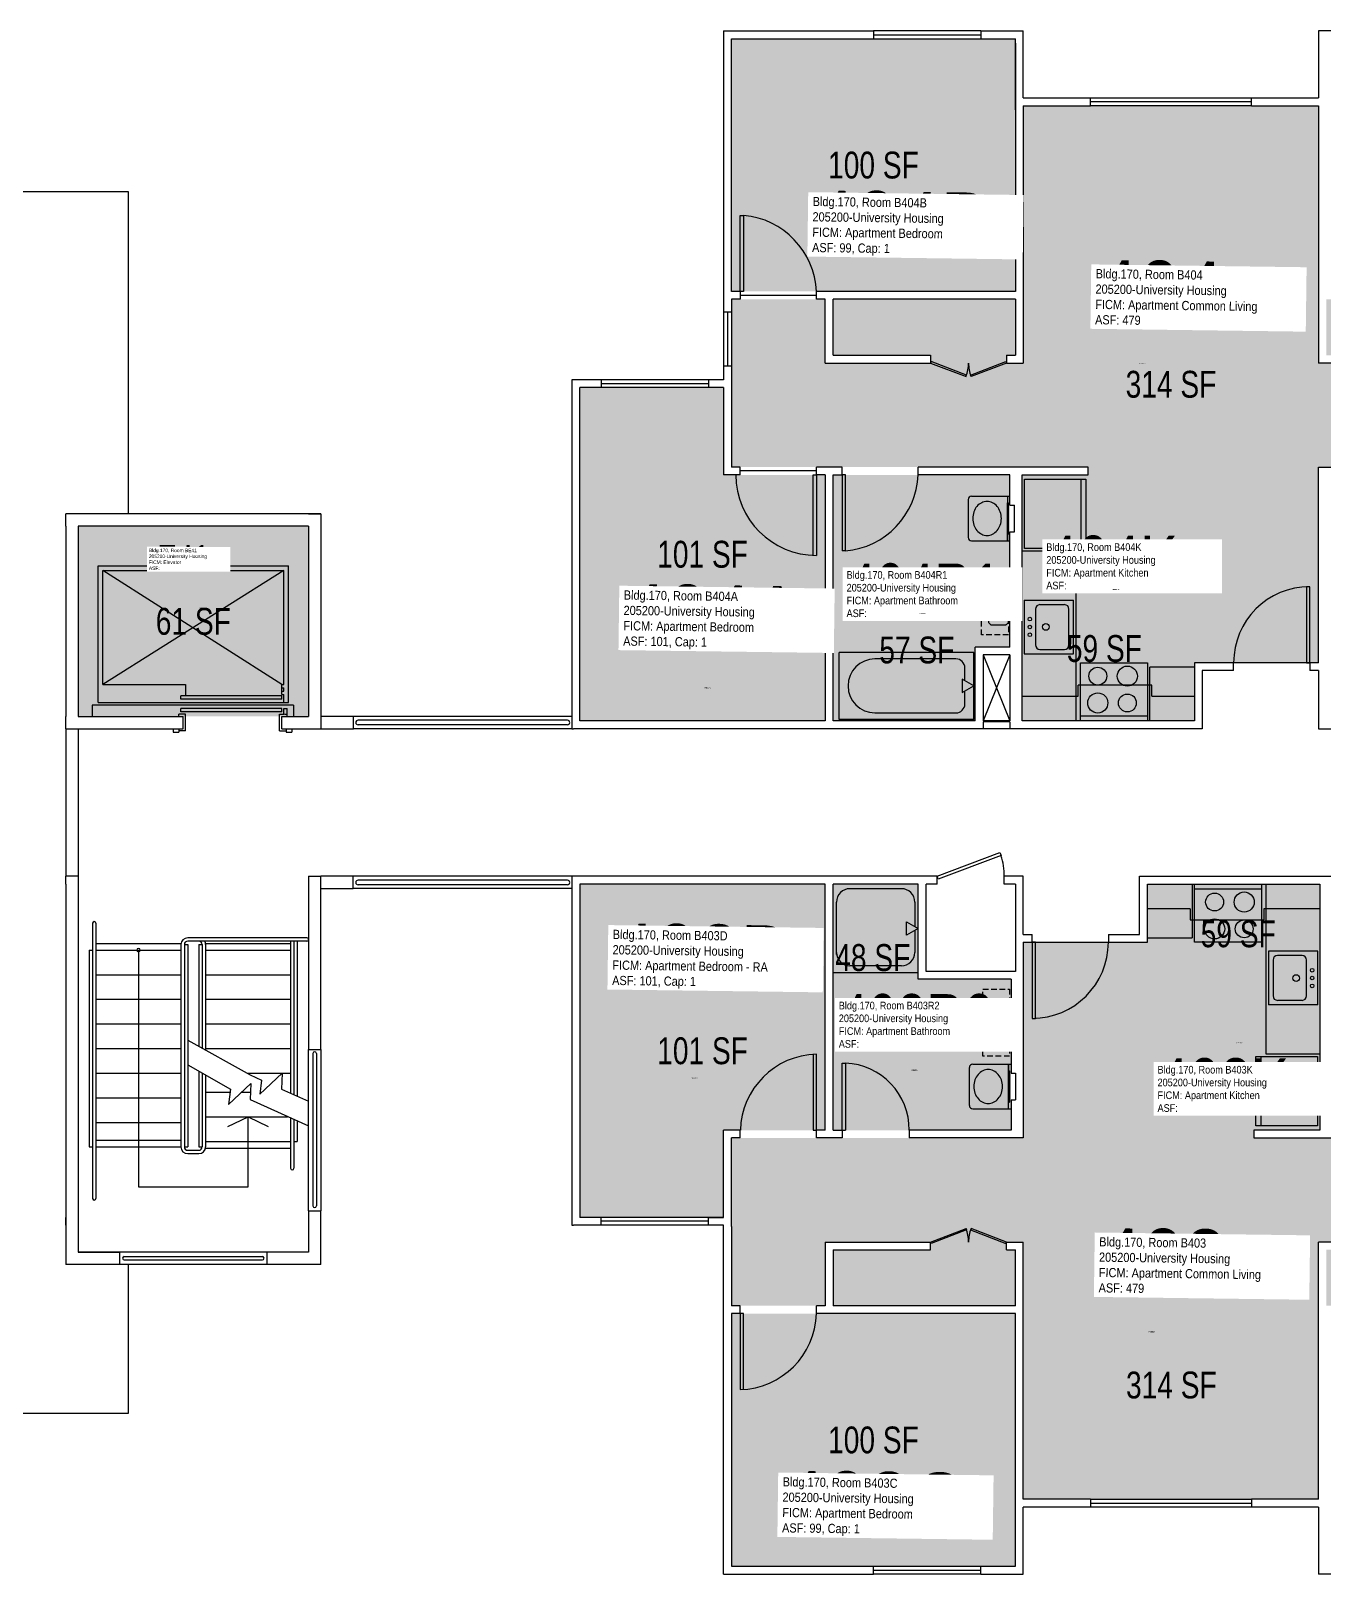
# Model space of a CAD drawing. Header units: inches. Extents: x -84 to 2978, y -50 to 1655.
# Drawn here: x 472 to 1050, y -50 to 640 of the extents above; entities that cross this region are included whole.
import ezdxf
from ezdxf.enums import TextEntityAlignment as Align

# ---------------------------------------------------------------- set-up
doc = ezdxf.new("R2010")
doc.units = ezdxf.units.IN
doc.header["$LTSCALE"] = 10
doc.header["$MEASUREMENT"] = 0
doc.linetypes.add('DASHED2', pattern=[0.375, 0.25, -0.125])
doc.layers.get('0').update_dxf_attribs({"linetype": 'CONTINUOUS'})
for name, color, linetype in [('A-DOOR', 2, 'CONTINUOUS'), ('A-FLOR', 3, 'CONTINUOUS'), ('A-GLAZ', 1, 'CONTINUOUS'), ('A-IDEN-RNUM', 7, 'CONTINUOUS'), ('A-IDEN-SNUM', 4, 'CONTINUOUS'), ('A-IDEN-VNUM', 4, 'CONTINUOUS'), ('A-ROOF', 2, 'CONTINUOUS'), ('A-WALL', 5, 'CONTINUOUS'), ('AREA-TEXT', 3, 'CONTINUOUS'), ('Rooms-Category-Color', 7, 'CONTINUOUS'), ('Rooms-College-Color', 7, 'CONTINUOUS'), ('Rooms-Department-Color', 7, 'CONTINUOUS'), ('Rooms-Division-Color', 7, 'CONTINUOUS'), ('Rooms-Information', 7, 'CONTINUOUS')]:
    doc.layers.add(name, color=color, linetype=linetype)
doc.styles.add('CP_AREA', font='arial.ttf', dxfattribs={"height": 15})
doc.styles.add('CP_ROOMSNUMBER', font='arial.ttf', dxfattribs={"height": 1})
doc.styles.add('CP_ROOMVNUMBER', font='arial.ttf', dxfattribs={"width": 0.85, "height": 0.075})

msp = doc.modelspace()

# ---------------------------------------------------------------- hatches: boundary and pattern name
at = {"layer": 'Rooms-Category-Color', "true_color": 0x728ef3}
for points in [[(785.17, 523.26), (912.17, 523.26), (912.17, 636.26), (785.17, 636.26)], [(1178.17, 519.76), (1178.17, 444.76), (1047.67, 444.76), (1047.67, 357.26), (992.17, 357.26), (992.17, 441.26), (944.66, 441.26), (944.66, 444.76), (785.17, 444.76), (785.17, 519.76), (827.17, 519.76), (827.17, 491.26), (874.17, 491.26), (874.17, 494.76), (830.67, 494.76), (830.67, 519.76), (912.17, 519.76), (912.17, 494.76), (908.17, 494.76), (908.17, 491.26), (915.67, 491.26), (915.67, 606.26), (1047.67, 606.26), (1047.67, 491.26), (1055.17, 491.26), (1055.17, 494.76), (1051.17, 494.76), (1051.17, 519.76), (1132.67, 519.76), (1132.67, 494.76), (1089.17, 494.76), (1089.17, 491.26), (1136.17, 491.26), (1136.17, 519.76)], [(781.67, 441.26), (827.17, 441.26), (827.17, 331.26), (717.42, 331.26), (717.42, 480.26), (781.67, 480.26)], [(830.67, 441.26), (909.67, 441.26), (909.67, 364.26), (894.17, 364.26), (894.17, 331.26), (830.67, 331.26), (830.67, 441.26)], [(915.17, 441.26), (992.17, 441.26), (992.17, 331.26), (915.17, 331.26)], [(781.67, 148.26), (827.17, 148.26), (827.17, 258.26), (717.42, 258.26), (717.42, 109.26), (781.67, 109.26)], [(868.67, 258.26), (868.67, 215.76), (910.17, 215.76), (910.17, 148.26), (830.67, 148.26), (830.67, 258.26)], [(971.17, 258.26), (1048.17, 258.26), (1048.17, 148.26), (971.17, 148.26)], [(785.17, 69.76), (785.17, 144.76), (915.67, 144.76), (915.67, 232.26), (971.17, 232.26), (971.17, 148.26), (1018.68, 148.26), (1018.68, 144.76), (1178.17, 144.76), (1178.17, 69.76), (1136.17, 69.76), (1136.17, 98.26), (1089.17, 98.26), (1089.17, 94.76), (1132.67, 94.76), (1132.67, 69.76), (1051.17, 69.76), (1051.17, 94.76), (1055.17, 94.76), (1055.17, 98.26), (1047.67, 98.26), (1047.67, -16.74), (915.67, -16.74), (915.67, 98.26), (908.17, 98.26), (908.17, 94.76), (912.17, 94.76), (912.17, 69.76), (830.67, 69.76), (830.67, 94.76), (874.17, 94.76), (874.17, 98.26), (827.17, 98.26), (827.17, 69.76)], [(785.17, 66.26), (912.17, 66.26), (912.17, -46.74), (785.17, -46.74)]]:
    msp.add_hatch(color=171, dxfattribs=at).paths.add_polyline_path(points)
at = {"layer": 'Rooms-Category-Color', "true_color": 0xadadad}
msp.add_hatch(color=253, dxfattribs=at).paths.add_polyline_path([(493.17, 333.26), (596.17, 333.26), (596.17, 418.26), (493.17, 418.26)])
at = {"layer": 'Rooms-College-Color', "true_color": 0xadadad}
for points in [[(785.17, 523.26), (912.17, 523.26), (912.17, 636.26), (785.17, 636.26)], [(1178.17, 519.76), (1178.17, 444.76), (1047.67, 444.76), (1047.67, 357.26), (992.17, 357.26), (992.17, 441.26), (944.66, 441.26), (944.66, 444.76), (785.17, 444.76), (785.17, 519.76), (827.17, 519.76), (827.17, 491.26), (874.17, 491.26), (874.17, 494.76), (830.67, 494.76), (830.67, 519.76), (912.17, 519.76), (912.17, 494.76), (908.17, 494.76), (908.17, 491.26), (915.67, 491.26), (915.67, 606.26), (1047.67, 606.26), (1047.67, 491.26), (1055.17, 491.26), (1055.17, 494.76), (1051.17, 494.76), (1051.17, 519.76), (1132.67, 519.76), (1132.67, 494.76), (1089.17, 494.76), (1089.17, 491.26), (1136.17, 491.26), (1136.17, 519.76)], [(781.67, 441.26), (827.17, 441.26), (827.17, 331.26), (717.42, 331.26), (717.42, 480.26), (781.67, 480.26)], [(830.67, 441.26), (909.67, 441.26), (909.67, 364.26), (894.17, 364.26), (894.17, 331.26), (830.67, 331.26), (830.67, 441.26)], [(915.17, 441.26), (992.17, 441.26), (992.17, 331.26), (915.17, 331.26)], [(493.17, 333.26), (596.17, 333.26), (596.17, 418.26), (493.17, 418.26)], [(781.67, 148.26), (827.17, 148.26), (827.17, 258.26), (717.42, 258.26), (717.42, 109.26), (781.67, 109.26)], [(868.67, 258.26), (868.67, 215.76), (910.17, 215.76), (910.17, 148.26), (830.67, 148.26), (830.67, 258.26)], [(971.17, 258.26), (1048.17, 258.26), (1048.17, 148.26), (971.17, 148.26)], [(785.17, 69.76), (785.17, 144.76), (915.67, 144.76), (915.67, 232.26), (971.17, 232.26), (971.17, 148.26), (1018.68, 148.26), (1018.68, 144.76), (1178.17, 144.76), (1178.17, 69.76), (1136.17, 69.76), (1136.17, 98.26), (1089.17, 98.26), (1089.17, 94.76), (1132.67, 94.76), (1132.67, 69.76), (1051.17, 69.76), (1051.17, 94.76), (1055.17, 94.76), (1055.17, 98.26), (1047.67, 98.26), (1047.67, -16.74), (915.67, -16.74), (915.67, 98.26), (908.17, 98.26), (908.17, 94.76), (912.17, 94.76), (912.17, 69.76), (830.67, 69.76), (830.67, 94.76), (874.17, 94.76), (874.17, 98.26), (827.17, 98.26), (827.17, 69.76)], [(785.17, 66.26), (912.17, 66.26), (912.17, -46.74), (785.17, -46.74)]]:
    msp.add_hatch(color=253, dxfattribs=at).paths.add_polyline_path(points)
at = {"layer": 'Rooms-Department-Color', "true_color": 0x604aed}
for points in [[(785.17, 523.26), (912.17, 523.26), (912.17, 636.26), (785.17, 636.26)], [(1178.17, 519.76), (1178.17, 444.76), (1047.67, 444.76), (1047.67, 357.26), (992.17, 357.26), (992.17, 441.26), (944.66, 441.26), (944.66, 444.76), (785.17, 444.76), (785.17, 519.76), (827.17, 519.76), (827.17, 491.26), (874.17, 491.26), (874.17, 494.76), (830.67, 494.76), (830.67, 519.76), (912.17, 519.76), (912.17, 494.76), (908.17, 494.76), (908.17, 491.26), (915.67, 491.26), (915.67, 606.26), (1047.67, 606.26), (1047.67, 491.26), (1055.17, 491.26), (1055.17, 494.76), (1051.17, 494.76), (1051.17, 519.76), (1132.67, 519.76), (1132.67, 494.76), (1089.17, 494.76), (1089.17, 491.26), (1136.17, 491.26), (1136.17, 519.76)], [(781.67, 441.26), (827.17, 441.26), (827.17, 331.26), (717.42, 331.26), (717.42, 480.26), (781.67, 480.26)], [(830.67, 441.26), (909.67, 441.26), (909.67, 364.26), (894.17, 364.26), (894.17, 331.26), (830.67, 331.26), (830.67, 441.26)], [(915.17, 441.26), (992.17, 441.26), (992.17, 331.26), (915.17, 331.26)], [(781.67, 148.26), (827.17, 148.26), (827.17, 258.26), (717.42, 258.26), (717.42, 109.26), (781.67, 109.26)], [(868.67, 258.26), (868.67, 215.76), (910.17, 215.76), (910.17, 148.26), (830.67, 148.26), (830.67, 258.26)], [(971.17, 258.26), (1048.17, 258.26), (1048.17, 148.26), (971.17, 148.26)], [(785.17, 69.76), (785.17, 144.76), (915.67, 144.76), (915.67, 232.26), (971.17, 232.26), (971.17, 148.26), (1018.68, 148.26), (1018.68, 144.76), (1178.17, 144.76), (1178.17, 69.76), (1136.17, 69.76), (1136.17, 98.26), (1089.17, 98.26), (1089.17, 94.76), (1132.67, 94.76), (1132.67, 69.76), (1051.17, 69.76), (1051.17, 94.76), (1055.17, 94.76), (1055.17, 98.26), (1047.67, 98.26), (1047.67, -16.74), (915.67, -16.74), (915.67, 98.26), (908.17, 98.26), (908.17, 94.76), (912.17, 94.76), (912.17, 69.76), (830.67, 69.76), (830.67, 94.76), (874.17, 94.76), (874.17, 98.26), (827.17, 98.26), (827.17, 69.76)], [(785.17, 66.26), (912.17, 66.26), (912.17, -46.74), (785.17, -46.74)]]:
    msp.add_hatch(color=173, dxfattribs=at).paths.add_polyline_path(points)
at = {"layer": 'Rooms-Department-Color', "true_color": 0xacacac}
msp.add_hatch(color=253, dxfattribs=at).paths.add_polyline_path([(493.17, 333.26), (596.17, 333.26), (596.17, 418.26), (493.17, 418.26)])
at = {"layer": 'Rooms-Division-Color', "true_color": 0x604aed}
for points in [[(785.17, 523.26), (912.17, 523.26), (912.17, 636.26), (785.17, 636.26)], [(1178.17, 519.76), (1178.17, 444.76), (1047.67, 444.76), (1047.67, 357.26), (992.17, 357.26), (992.17, 441.26), (944.66, 441.26), (944.66, 444.76), (785.17, 444.76), (785.17, 519.76), (827.17, 519.76), (827.17, 491.26), (874.17, 491.26), (874.17, 494.76), (830.67, 494.76), (830.67, 519.76), (912.17, 519.76), (912.17, 494.76), (908.17, 494.76), (908.17, 491.26), (915.67, 491.26), (915.67, 606.26), (1047.67, 606.26), (1047.67, 491.26), (1055.17, 491.26), (1055.17, 494.76), (1051.17, 494.76), (1051.17, 519.76), (1132.67, 519.76), (1132.67, 494.76), (1089.17, 494.76), (1089.17, 491.26), (1136.17, 491.26), (1136.17, 519.76)], [(781.67, 441.26), (827.17, 441.26), (827.17, 331.26), (717.42, 331.26), (717.42, 480.26), (781.67, 480.26)], [(830.67, 441.26), (909.67, 441.26), (909.67, 364.26), (894.17, 364.26), (894.17, 331.26), (830.67, 331.26), (830.67, 441.26)], [(915.17, 441.26), (992.17, 441.26), (992.17, 331.26), (915.17, 331.26)], [(781.67, 148.26), (827.17, 148.26), (827.17, 258.26), (717.42, 258.26), (717.42, 109.26), (781.67, 109.26)], [(868.67, 258.26), (868.67, 215.76), (910.17, 215.76), (910.17, 148.26), (830.67, 148.26), (830.67, 258.26)], [(971.17, 258.26), (1048.17, 258.26), (1048.17, 148.26), (971.17, 148.26)], [(785.17, 69.76), (785.17, 144.76), (915.67, 144.76), (915.67, 232.26), (971.17, 232.26), (971.17, 148.26), (1018.68, 148.26), (1018.68, 144.76), (1178.17, 144.76), (1178.17, 69.76), (1136.17, 69.76), (1136.17, 98.26), (1089.17, 98.26), (1089.17, 94.76), (1132.67, 94.76), (1132.67, 69.76), (1051.17, 69.76), (1051.17, 94.76), (1055.17, 94.76), (1055.17, 98.26), (1047.67, 98.26), (1047.67, -16.74), (915.67, -16.74), (915.67, 98.26), (908.17, 98.26), (908.17, 94.76), (912.17, 94.76), (912.17, 69.76), (830.67, 69.76), (830.67, 94.76), (874.17, 94.76), (874.17, 98.26), (827.17, 98.26), (827.17, 69.76)], [(785.17, 66.26), (912.17, 66.26), (912.17, -46.74), (785.17, -46.74)]]:
    msp.add_hatch(color=173, dxfattribs=at).paths.add_polyline_path(points)
at = {"layer": 'Rooms-Division-Color', "true_color": 0xadadad}
msp.add_hatch(color=253, dxfattribs=at).paths.add_polyline_path([(493.17, 333.26), (596.17, 333.26), (596.17, 418.26), (493.17, 418.26)])

# ---------------------------------------------------------------- linework, layer by layer
for p, q in [((916.17, 408.26), (916.17, 439.26)), ((916.17, 439.26), (943.67, 439.26)), ((941.42, 439.26), (941.42, 408.26)), ((943.67, 439.26), (943.67, 408.26)), ((891.06, 430.26), (891.06, 413.26)), ((892.56, 431.76), (909.69, 431.76)), ((908.56, 431.76), (908.56, 411.76)), ((908.56, 411.76), (908.56, 428.76)), ((908.56, 428.76), (909.06, 428.76)), ((909.06, 414.76), (909.06, 428.76)), ((908.56, 414.76), (909.06, 414.76)), ((892.56, 411.76), (909.69, 411.76)), ((915.17, 407.26), (939.17, 407.26)), ((943.67, 408.26), (916.17, 408.26)), ((939.17, 407.26), (939.17, 331.26)), ((900.05, 394.09), (900.05, 390.76)), ((901.05, 395.26), (900.17, 394.38)), ((908.05, 395.26), (901.05, 395.26)), ((908.93, 394.38), (908.05, 395.26)), ((909.05, 375.26), (909.05, 394.09)), ((900.05, 390.76), (901.03, 387.32)), ((901.05, 387.2), (901.05, 382.32)), ((901.03, 382.21), (900.05, 378.76)), ((916.08, 385.22), (938.08, 385.22)), ((916.08, 385.22), (916.08, 361.22)), ((921.08, 381.22), (921.08, 365.22)), ((923.08, 383.22), (934.08, 383.22)), ((936.08, 365.22), (936.08, 381.22)), ((938.08, 361.22), (938.08, 385.22)), ((900.05, 378.76), (900.05, 375.26)), ((900.05, 375.26), (900.93, 374.38)), ((901.22, 374.26), (907.88, 374.26)), ((908.17, 374.38), (909.05, 375.26)), ((833.3, 331.89), (833.3, 361.89)), ((893.55, 361.89), (833.3, 361.89)), ((885.52, 358.94), (849.37, 358.94)), ((893.55, 331.89), (893.55, 361.89)), ((916.08, 361.22), (938.08, 361.22)), ((923.08, 363.22), (934.08, 363.22)), ((889.53, 349.21), (889.53, 354.92)), ((941.17, 331.26), (941.17, 357.26)), ((941.17, 357.26), (971.17, 357.26)), ((971.17, 357.26), (971.17, 331.26)), ((992.17, 355.26), (972.17, 355.26)), ((888.35, 349.89), (888.35, 343.89)), ((893.55, 346.89), (888.35, 349.89)), ((888.35, 343.89), (893.55, 346.89)), ((973.17, 347.26), (940.24, 347.26)), ((940.24, 342.33), (940.24, 347.26)), ((973.17, 342.33), (973.17, 347.26)), ((889.53, 338.85), (889.53, 344.57)), ((915.17, 342.33), (940.24, 342.33)), ((973.17, 342.33), (992.17, 342.33)), ((893.55, 331.89), (833.3, 331.89)), ((849.37, 334.84), (885.52, 334.84)), ((971.17, 333.34), (941.17, 333.34)), ((861.17, 256.23), (838.17, 256.23)), ((992.17, 232.26), (992.17, 258.26)), ((992.17, 256.18), (1022.17, 256.18)), ((1022.17, 258.26), (1022.17, 232.26)), ((1024.17, 182.26), (1024.17, 258.26)), ((832.17, 226.73), (832.17, 250.23)), ((867.17, 250.23), (867.17, 239.35)), ((990.17, 247.19), (971.17, 247.19)), ((990.17, 247.19), (990.17, 242.26)), ((990.17, 242.26), (1023.11, 242.26)), ((1048.17, 247.19), (1023.11, 247.19)), ((1023.11, 247.19), (1023.11, 242.26)), ((863.48, 235.48), (863.48, 241.48)), ((863.48, 241.48), (868.67, 238.48)), ((868.67, 238.48), (863.48, 235.48)), ((867.17, 237.61), (867.17, 227.73)), ((971.17, 234.26), (991.17, 234.26)), ((1022.17, 232.26), (992.17, 232.26)), ((1025.27, 228.31), (1025.27, 204.31)), ((1047.27, 228.31), (1025.27, 228.31)), ((1047.27, 204.31), (1047.27, 228.31)), ((861.17, 221.73), (838.17, 221.73)), ((1027.27, 224.31), (1027.27, 208.31)), ((1040.27, 226.31), (1029.27, 226.31)), ((1042.27, 208.31), (1042.27, 224.31)), ((830.67, 218.76), (868.67, 218.76)), ((900.55, 205.76), (901.43, 206.64)), ((900.55, 202.32), (900.55, 205.76)), ((901.53, 198.82), (900.56, 202.21)), ((901.72, 206.76), (908.38, 206.76)), ((908.67, 206.64), (909.55, 205.76)), ((909.55, 205.76), (909.55, 186.94)), ((1047.27, 204.31), (1025.27, 204.31)), ((1040.27, 206.31), (1029.27, 206.31)), ((900.56, 190.32), (901.53, 193.71)), ((901.55, 193.82), (901.55, 198.7)), ((900.55, 186.94), (900.55, 190.2)), ((901.55, 185.76), (900.67, 186.64)), ((909.43, 186.64), (908.67, 185.88)), ((908.38, 185.76), (901.55, 185.76)), ((1019.67, 150.26), (1019.67, 181.26)), ((1019.67, 181.26), (1047.17, 181.26)), ((1021.92, 150.26), (1021.92, 181.26)), ((1048.17, 182.26), (1024.17, 182.26)), ((1047.17, 181.26), (1047.17, 150.26)), ((891.55, 159.26), (891.55, 176.26)), ((893.05, 177.76), (910.17, 177.76)), ((909.05, 177.76), (909.05, 160.76)), ((909.05, 157.76), (909.05, 177.76)), ((909.05, 174.76), (909.55, 174.76)), ((909.55, 174.76), (909.55, 160.76)), ((909.05, 160.76), (909.55, 160.76)), ((893.05, 157.76), (910.17, 157.76)), ((1047.17, 150.26), (1019.67, 150.26))]:
    msp.add_line(p, q)
at = {"linetype": 'DASHED2'}
for p, q in [((897.05, 369.68), (897.05, 399.68)), ((897.05, 399.68), (909.05, 399.68)), ((909.05, 399.68), (909.05, 369.68)), ((909.05, 369.68), (897.05, 369.68)), ((897.55, 211.35), (909.55, 211.35)), ((897.55, 181.35), (897.55, 211.35)), ((909.55, 211.35), (909.55, 181.35)), ((909.55, 181.35), (897.55, 181.35))]:
    msp.add_line(p, q, dxfattribs=at)
at = {"linetype": 'Continuous'}
for p, q in [((972.17, 331.26), (972.17, 355.26)), ((991.17, 258.26), (991.17, 234.26))]:
    msp.add_line(p, q, dxfattribs=at)
for centre, radius in [((918.58, 376.76), 0.791), ((918.58, 373.26), 0.791), ((925.7, 373.26), 1.5), ((918.58, 369.76), 0.791), ((948.95, 351.26), 4), ((962.17, 351.26), 4.5), ((948.95, 339.27), 4.5), ((962.17, 339.27), 4), ((1001.17, 250.26), 4), ((1014.4, 250.26), 4.5), ((1001.17, 238.26), 4.5), ((1014.4, 238.26), 4), ((1037.65, 216.26), 1.5), ((1044.77, 219.76), 0.791), ((1044.77, 216.26), 0.791), ((1044.77, 212.76), 0.791)]:
    msp.add_circle(centre, radius)
for centre, radius, start, end in [((892.56, 430.26), 1.5, 90, 180), ((899.98, 422.89), 6.59, 116.19159, 139.89909), ((899.46, 423.94), 5.42, 90, 116.19159), ((899.46, 423.94), 5.42, 63.80841, 90), ((898.94, 422.89), 6.59, 40.10091, 63.80841), ((902.06, 421.76), 9, 160.77064, 180), ((902.06, 421.76), 9, 180, 199.22936), ((900.79, 422.21), 7.65, 139.89909, 160.77064), ((898.13, 422.21), 7.65, 19.22936, 40.10091), ((896.86, 421.76), 9, 0, 19.22936), ((896.86, 421.76), 9, 340.77064, 0), ((900.79, 421.32), 7.65, 199.22936, 220.10091), ((899.98, 420.64), 6.59, 220.10091, 243.80841), ((899.46, 419.58), 5.42, 243.80841, 270), ((899.46, 419.58), 5.42, 270, 296.19159), ((898.94, 420.64), 6.59, 296.19159, 319.89909), ((898.13, 421.32), 7.65, 319.89909, 340.77064), ((892.56, 413.26), 1.5, 180, 270), ((900.47, 394.09), 0.418, 135, 180), ((908.63, 394.09), 0.418, 0, 45), ((887.85, 384.76), 5.8, 153.29881, 180), ((889.15, 384.11), 7.26, 129.47246, 153.29881), ((890, 383.08), 8.59, 108.83538, 129.47246), ((890.55, 381.47), 10.29, 90, 108.83538), ((890.55, 381.47), 10.29, 71.16462, 90), ((891.1, 383.08), 8.59, 50.52754, 71.16462), ((891.94, 384.11), 7.26, 26.70119, 50.52754), ((893.25, 384.76), 5.8, 0, 26.70119), ((900.63, 387.2), 0.418, 0, 15.9454), ((887.85, 384.76), 5.8, 180, 206.70119), ((889.15, 385.42), 7.26, 206.70119, 230.52754), ((890.53, 387.09), 9.43, 230.52754, 251.16462), ((891.1, 386.44), 8.59, 288.83538, 309.47246), ((891.94, 385.42), 7.26, 309.47246, 333.29881), ((893.25, 384.76), 5.8, 333.29881, 0), ((900.63, 382.32), 0.418, 344.0546, 0), ((923.08, 381.22), 2, 90, 180), ((934.08, 381.22), 2, 0, 90), ((890.03, 385.62), 7.87, 251.16462, 273.77544), ((890.55, 388.05), 10.29, 270, 288.83538), ((901.22, 374.68), 0.418, 225, 270), ((907.88, 374.68), 0.418, 270, 315), ((849.37, 346.89), 12.05, 90, 270), ((885.52, 354.92), 4.02, 0, 90), ((923.08, 365.22), 2, 180, 270), ((934.08, 365.22), 2, 270, 0), ((885.52, 338.85), 4.02, 270, 0), ((838.17, 250.23), 6, 90, 180), ((861.17, 250.23), 6, 0, 90), ((838.17, 227.73), 6, 180, 270), ((861.17, 227.73), 6, 270, 0), ((1029.27, 224.31), 2, 90, 180), ((1040.27, 224.31), 2, 0, 90), ((1029.27, 208.31), 2, 180, 270), ((1040.27, 208.31), 2, 270, 0), ((889.65, 195.61), 7.26, 129.47246, 153.29881), ((891.03, 193.93), 9.43, 108.83538, 129.47246), ((890.53, 195.41), 7.87, 86.22456, 108.83538), ((891.05, 192.97), 10.29, 71.16462, 90), ((891.6, 194.58), 8.59, 50.52754, 71.16462), ((892.44, 195.61), 7.26, 26.70119, 50.52754), ((900.97, 202.32), 0.418, 180, 195.9454), ((901.72, 206.34), 0.418, 90, 135), ((908.38, 206.34), 0.418, 45, 90), ((888.35, 196.26), 5.8, 153.29881, 180), ((888.35, 196.26), 5.8, 180, 206.70119), ((889.65, 196.92), 7.26, 206.70119, 230.52754), ((892.44, 196.92), 7.26, 309.47246, 333.29881), ((893.75, 196.26), 5.8, 0, 26.70119), ((893.75, 196.26), 5.8, 333.29881, 0), ((901.13, 198.7), 0.418, 0, 15.9454), ((901.13, 193.82), 0.418, 344.0546, 0), ((890.5, 197.94), 8.59, 230.52754, 251.16462), ((891.05, 199.55), 10.29, 251.16462, 270), ((891.05, 199.55), 10.29, 270, 288.83538), ((891.6, 197.94), 8.59, 288.83538, 309.47246), ((900.97, 186.94), 0.418, 180, 225), ((909.13, 186.94), 0.418, 315, 0), ((908.38, 186.18), 0.418, 270, 315), ((893.05, 176.26), 1.5, 90, 180), ((901.28, 168.21), 7.65, 139.89909, 160.77064), ((900.47, 168.89), 6.59, 116.19159, 139.89909), ((899.95, 169.94), 5.42, 90, 116.19159), ((899.95, 169.94), 5.42, 63.80841, 90), ((899.43, 168.89), 6.59, 40.10091, 63.80841), ((898.62, 168.21), 7.65, 19.22936, 40.10091), ((902.55, 167.76), 9, 160.77064, 180), ((902.55, 167.76), 9, 180, 199.22936), ((897.35, 167.76), 9, 0, 19.22936), ((897.35, 167.76), 9, 340.77064, 0), ((893.05, 159.26), 1.5, 180, 270), ((901.28, 167.32), 7.65, 199.22936, 220.10091), ((900.47, 166.64), 6.59, 220.10091, 243.80841), ((899.95, 165.58), 5.42, 243.80841, 270), ((899.95, 165.58), 5.42, 270, 296.19159), ((899.43, 166.64), 6.59, 296.19159, 319.89909), ((898.62, 167.32), 7.65, 319.89909, 340.77064)]:
    msp.add_arc(centre, radius, start, end)
at = {"layer": 'A-DOOR'}
for p, q in [((789.17, 523.26), (789.17, 557.26)), ((789.17, 557.26), (790.67, 557.26)), ((790.67, 557.26), (790.67, 523.26)), ((790.67, 523.26), (789.17, 523.26)), ((823.17, 521.51), (789.17, 521.51)), ((874.43, 491.92), (874.17, 491.26)), ((874.17, 491.26), (890.05, 485.18)), ((890.3, 485.84), (874.43, 491.92)), ((892.05, 485.84), (907.92, 491.92)), ((908.17, 491.26), (892.3, 485.18)), ((907.92, 491.92), (908.17, 491.26)), ((890.05, 485.18), (890.3, 485.84)), ((892.3, 485.18), (892.05, 485.84)), ((823.17, 443.01), (789.17, 443.01)), ((821.67, 441.26), (823.17, 441.26)), ((821.67, 405.26), (821.67, 441.26)), ((823.17, 441.26), (823.17, 405.26)), ((834.67, 441.26), (834.67, 407.26)), ((836.17, 441.26), (834.67, 441.26)), ((836.17, 407.26), (836.17, 441.26)), ((836.17, 407.26), (834.67, 407.26)), ((1043.67, 391.26), (1042.17, 391.26)), ((1042.17, 391.26), (1042.17, 357.26)), ((1043.67, 357.26), (1043.67, 391.26)), ((1043.67, 357.26), (1009.67, 357.26)), ((1042.17, 357.26), (1043.67, 357.26)), ((877.17, 261.76), (905.24, 272.35)), ((905.74, 271.03), (877.67, 260.44)), ((905.24, 272.35), (905.74, 271.03)), ((877.67, 260.44), (877.17, 261.76)), ((919.67, 232.26), (953.67, 232.26)), ((921.17, 232.26), (919.67, 232.26)), ((919.67, 232.26), (919.67, 198.26)), ((921.17, 198.26), (921.17, 232.26)), ((919.67, 198.26), (921.17, 198.26)), ((821.67, 182.26), (821.67, 148.26)), ((823.17, 148.26), (823.17, 182.26)), ((834.67, 148.26), (834.67, 178.26)), ((834.67, 178.26), (836.17, 178.26)), ((836.17, 178.26), (836.17, 148.26)), ((821.67, 148.26), (823.17, 148.26)), ((834.67, 148.26), (836.17, 148.26)), ((874.17, 98.26), (890.05, 104.35)), ((890.3, 103.69), (874.43, 97.6)), ((890.05, 104.35), (890.3, 103.69)), ((892.3, 104.35), (892.05, 103.69)), ((892.05, 103.69), (907.92, 97.6)), ((908.17, 98.26), (892.3, 104.35)), ((874.43, 97.6), (874.17, 98.26)), ((907.92, 97.6), (908.17, 98.26)), ((789.17, 66.26), (789.17, 32.26)), ((790.67, 66.26), (789.17, 66.26)), ((790.67, 32.26), (790.67, 66.26))]:
    msp.add_line(p, q, dxfattribs=at)
for centre, radius, start, end in [((787.53, 521.73), 35.67, 2.4645, 84.95117), ((874.17, 491.26), 17, 339.02254, 0), ((908.17, 491.26), 17, 180, 200.97746), ((823.17, 441.26), 36, 180, 270), ((833.07, 442.76), 35.64, 274.99827, 357.58607), ((1043.67, 357.26), 34, 90, 180), ((879.98, 262.13), 27.2, 359.22408, 19.05218), ((919.67, 232.26), 34, 270, 0), ((824.14, 147.3), 34.97, 91.57576, 178.42424), ((834.9, 148.52), 29.77, 359.51034, 87.55206), ((874.17, 98.26), 17, 0, 20.97746), ((908.17, 98.26), 17, 159.02254, 180), ((788.21, 67.22), 34.97, 271.57576, 358.42424)]:
    msp.add_arc(centre, radius, start, end, dxfattribs=at)
at = {"layer": 'A-FLOR'}
for p, q in [((502.17, 339.51), (502.17, 400.51)), ((502.17, 400.51), (587.17, 400.51)), ((587.17, 339.51), (587.17, 400.51)), ((504.17, 347.51), (504.17, 398.51)), ((585.17, 398.51), (504.17, 347.51)), ((584.17, 347.51), (504.17, 398.51)), ((504.17, 398.51), (585.17, 398.51)), ((585.17, 347.51), (585.17, 398.51)), ((897.67, 360.76), (909.67, 331.26)), ((909.67, 360.76), (897.67, 331.26)), ((504.17, 347.51), (541.17, 347.51)), ((541.17, 347.51), (541.17, 342.51)), ((584.17, 343.01), (584.17, 347.51)), ((584.17, 347.51), (585.17, 347.51)), ((584.17, 346.01), (585.17, 346.01)), ((585.17, 344.51), (585.17, 346.01)), ((589.42, 338.26), (499.42, 338.26)), ((499.42, 338.26), (499.42, 333.26)), ((502.17, 339.51), (587.17, 339.51)), ((539.17, 341.01), (539.17, 342.51)), ((584.17, 342.51), (539.17, 342.51)), ((584.17, 341.01), (539.17, 341.01)), ((584.17, 344.51), (585.17, 344.51)), ((584.17, 343.01), (585.17, 343.01)), ((584.17, 341.01), (584.17, 342.51)), ((585.17, 339.51), (585.17, 343.01)), ((589.42, 338.26), (589.42, 333.26)), ((538.17, 333.26), (538.17, 334.26)), ((541.17, 334.26), (538.17, 334.26)), ((584.17, 336.76), (539.17, 336.76)), ((539.17, 335.26), (539.17, 336.76)), ((584.17, 335.26), (539.17, 335.26)), ((541.17, 326.76), (541.17, 334.26)), ((583.17, 334.26), (585.17, 334.26)), ((583.17, 326.76), (583.17, 334.26)), ((584.17, 335.26), (584.17, 336.76)), ((585.17, 336.76), (586.67, 336.76)), ((585.17, 334.26), (585.17, 336.76)), ((585.42, 334.26), (586.42, 334.26)), ((586.67, 333.26), (586.67, 336.76)), ((711.92, 331.51), (618.29, 331.51)), ((535.68, 327.76), (535.68, 326.26)), ((535.68, 326.26), (538.18, 326.26)), ((538.18, 327.76), (538.18, 326.76)), ((538.18, 327.76), (538.18, 326.26)), ((541.17, 326.76), (538.18, 326.76)), ((583.17, 326.76), (586.16, 326.76)), ((586.16, 327.76), (586.16, 326.26)), ((586.16, 326.26), (588.66, 326.26)), ((588.66, 327.76), (588.66, 326.26)), ((711.92, 329.51), (618.29, 329.51)), ((711.92, 260.01), (618.29, 260.01)), ((711.92, 258.01), (618.29, 258.01)), ((499.67, 240.76), (499.67, 117.76)), ((501.17, 240.76), (501.17, 117.76)), ((498.17, 228.76), (499.67, 228.76)), ((498.17, 228.76), (498.17, 140.76)), ((501.17, 231.76), (539.22, 231.76)), ((501.17, 228.76), (539.17, 228.76)), ((520.17, 228.76), (520.17, 122.97)), ((539.17, 231.26), (539.17, 140.76)), ((540.67, 231.26), (540.67, 140.76)), ((540.67, 231.26), (542.17, 231.26)), ((595.42, 234.26), (542.17, 234.26)), ((595.42, 232.76), (542.17, 232.76)), ((542.17, 231.26), (542.17, 140.76)), ((547.17, 231.26), (547.17, 185.76)), ((547.17, 231.26), (548.67, 231.26)), ((548.67, 231.26), (548.67, 184.92)), ((550.17, 231.76), (550.17, 184.09)), ((550.17, 231.76), (588.22, 231.76)), ((550.17, 228.76), (588.17, 228.76)), ((588.17, 232.76), (588.17, 164.81)), ((589.67, 232.76), (589.67, 164.13)), ((591.17, 232.76), (591.17, 163.45)), ((501.17, 217.76), (539.17, 217.76)), ((550.17, 217.76), (588.17, 217.76)), ((501.17, 206.76), (539.17, 206.76)), ((550.17, 206.76), (588.17, 206.76)), ((501.17, 195.76), (539.17, 195.76)), ((550.17, 195.76), (588.17, 195.76)), ((542.17, 188.54), (570.1, 173)), ((501.17, 184.76), (539.17, 184.76)), ((550.17, 184.76), (588.17, 184.76)), ((598.17, 182.57), (598.17, 114.37)), ((599.67, 182.57), (599.67, 114.37)), ((501.17, 173.76), (539.17, 173.76)), ((542.17, 177.47), (561.27, 166.65)), ((547.17, 174.64), (547.17, 140.76)), ((548.67, 173.79), (548.67, 140.76)), ((550.17, 172.94), (550.17, 140.76)), ((568.72, 173.76), (588.17, 173.76)), ((570.1, 173), (575.2, 170.69)), ((574.43, 164.36), (584.39, 173.74)), ((584.39, 173.74), (584.09, 166.52)), ((560.44, 159.8), (570.39, 169.18)), ((561.27, 166.65), (560.44, 159.8)), ((570.39, 169.18), (570.1, 161.95)), ((575.2, 170.69), (574.43, 164.36)), ((584.1, 166.66), (596.17, 161.19)), ((501.17, 162.76), (539.17, 162.76)), ((550.17, 165.26), (560.85, 165.26)), ((566.24, 165.26), (569.98, 165.26)), ((570.1, 161.95), (596.17, 150.14)), ((550.17, 154.26), (586.83, 154.26)), ((560.17, 149.87), (569.17, 154.26)), ((569.17, 122.97), (569.17, 154.26)), ((569.17, 154.26), (578.17, 149.87)), ((588.17, 153.76), (588.17, 131.26)), ((589.67, 153.09), (589.67, 131.26)), ((591.17, 152.41), (591.17, 143.26)), ((501.17, 151.76), (539.17, 151.76)), ((498.17, 140.76), (499.67, 140.76)), ((501.17, 143.76), (539.17, 143.76)), ((501.17, 140.76), (539.17, 140.76)), ((540.67, 140.76), (542.17, 140.76)), ((542.17, 139.26), (547.17, 139.26)), ((547.17, 140.76), (548.67, 140.76)), ((550.17, 143.26), (588.17, 143.26)), ((550.17, 140.26), (588.17, 140.26)), ((589.67, 143.26), (591.17, 143.26)), ((542.17, 137.76), (547.17, 137.76)), ((520.17, 122.97), (569.17, 122.97)), ((513.79, 91.76), (575.56, 91.76)), ((513.79, 90.26), (575.56, 90.26))]:
    msp.add_line(p, q, dxfattribs=at)
at = {"layer": 'A-FLOR', "extrusion": (0.000186924, 1.59272e-14, 1)}
msp.add_arc((618.29, 330.51, 0.12), 1, 90, 270, dxfattribs=at)
at = {"layer": 'A-FLOR', "extrusion": (0.000186924, 1.58438e-14, 1)}
msp.add_arc((711.92, 330.51, 0.13), 1, 270, 90, dxfattribs=at)
at = {"layer": 'A-FLOR', "extrusion": (0.000186924, 2.00272e-14, 1)}
msp.add_arc((618.29, 259.01, 0.12), 1, 90, 270, dxfattribs=at)
at = {"layer": 'A-FLOR', "extrusion": (0.000186924, 2.01106e-14, 1)}
msp.add_arc((711.92, 259.01, 0.13), 1, 270, 90, dxfattribs=at)
at = {"layer": 'A-FLOR'}
for centre, radius, start, end in [((500.42, 240.76), 0.75, 0, 180), ((520.17, 228.76), 0.75, 90, 270), ((520.17, 228.76), 0.75, 270, 90), ((542.17, 231.26), 3, 90, 180), ((542.17, 231.26), 1.5, 90, 180), ((547.17, 231.26), 3, 89.9992, 90), ((547.17, 231.26), 1.5, 0, 90), ((547.17, 231.26), 3, 0, 30), ((595.42, 233.51), 0.75, 270, 90), ((598.92, 182.57), 0.75, 0, 180), ((542.17, 140.76), 3, 180, 270), ((542.17, 140.76), 1.5, 180, 270), ((547.17, 140.76), 3, 270, 0), ((547.17, 140.76), 1.5, 270, 0), ((588.92, 131.26), 0.75, 180, 0), ((500.42, 117.76), 0.75, 180, 0), ((598.92, 114.37), 0.75, 180, 0), ((513.79, 91.01), 0.75, 90, 270), ((575.56, 91.01), 0.75, 270, 90)]:
    msp.add_arc(centre, radius, start, end, dxfattribs=at)
at = {"layer": 'A-GLAZ'}
for p, q in [((896.67, 639.76), (848.67, 639.76)), ((848.67, 638.01), (896.67, 638.01)), ((848.67, 636.26), (896.67, 636.26)), ((945.67, 609.76), (1017.67, 609.76)), ((1017.67, 608.01), (945.67, 608.01)), ((1017.67, 606.26), (945.67, 606.26)), ((781.67, 514.01), (781.67, 490.01)), ((783.42, 514.01), (783.42, 490.01)), ((785.17, 514.01), (785.17, 490.01)), ((774.92, 483.76), (726.92, 483.76)), ((774.92, 482.01), (726.92, 482.01)), ((774.92, 480.26), (726.92, 480.26)), ((774.92, 109.26), (726.92, 109.26)), ((774.92, 107.51), (726.92, 107.51)), ((774.92, 105.76), (726.92, 105.76)), ((945.67, -16.74), (1017.67, -16.74)), ((945.67, -18.49), (1017.67, -18.49)), ((1017.67, -20.24), (945.67, -20.24)), ((848.67, -46.74), (896.67, -46.74)), ((848.67, -48.49), (896.67, -48.49)), ((896.67, -50.24), (848.67, -50.24))]:
    msp.add_line(p, q, dxfattribs=at)
at = {"layer": 'A-ROOF'}
for p, q in [((515.67, 567.76), (397.67, 567.76)), ((515.67, 423.76), (515.67, 567.76)), ((515.67, 21.76), (515.67, 88.26)), ((397.67, 21.76), (515.67, 21.76))]:
    msp.add_line(p, q, dxfattribs=at)
at = {"layer": 'A-WALL'}
for p, q in [((781.67, 639.76), (848.67, 639.76)), ((781.67, 639.76), (781.67, 514.01)), ((785.17, 523.26), (785.17, 636.26)), ((785.17, 636.26), (848.67, 636.26)), ((848.67, 639.76), (848.67, 636.26)), ((896.67, 639.76), (915.67, 639.76)), ((896.67, 639.76), (896.67, 636.26)), ((896.67, 636.26), (912.17, 636.26)), ((912.17, 604.51), (912.17, 636.26)), ((1047.67, 639.76), (1047.67, 609.76)), ((1066.67, 639.76), (1047.67, 639.76)), ((912.17, 634.26), (912.17, 604.51)), ((915.67, 609.76), (945.67, 609.76)), ((945.67, 606.26), (945.67, 609.76)), ((1017.67, 606.26), (1017.67, 609.76)), ((1017.67, 609.76), (1047.67, 609.76)), ((912.17, 604.51), (912.17, 523.26)), ((915.67, 606.26), (915.67, 491.26)), ((915.67, 606.26), (945.67, 606.26)), ((1017.67, 606.26), (1047.67, 606.26)), ((1047.67, 606.26), (1047.67, 491.26)), ((789.17, 523.26), (785.17, 523.26)), ((789.17, 519.76), (785.17, 519.76)), ((785.17, 519.76), (785.17, 514.01)), ((789.17, 523.26), (789.17, 519.76)), ((912.17, 523.26), (823.17, 523.26)), ((823.17, 519.76), (823.17, 523.26)), ((827.17, 519.76), (823.17, 519.76)), ((827.17, 491.26), (827.17, 519.76)), ((912.17, 519.76), (830.67, 519.76)), ((830.67, 494.76), (830.67, 519.76)), ((912.17, 519.76), (912.17, 494.76)), ((781.67, 490.01), (781.67, 483.76)), ((827.17, 491.26), (874.17, 491.26)), ((830.67, 494.76), (874.17, 494.76)), ((874.17, 494.76), (874.17, 491.26)), ((908.17, 494.76), (908.17, 491.26)), ((908.17, 494.76), (912.17, 494.76)), ((908.17, 491.26), (915.67, 491.26)), ((1055.17, 491.26), (1047.67, 491.26)), ((714.67, 483.76), (713.92, 483.76)), ((713.92, 483.76), (713.92, 327.76)), ((726.92, 483.76), (714.67, 483.76)), ((726.92, 483.76), (726.92, 480.26)), ((781.67, 483.76), (774.92, 483.76)), ((774.92, 483.76), (774.92, 480.26)), ((785.17, 483.76), (785.17, 444.76)), ((726.92, 480.26), (717.42, 480.26)), ((717.42, 331.26), (717.42, 480.26)), ((781.67, 480.26), (774.92, 480.26)), ((781.67, 480.26), (781.67, 441.26)), ((789.17, 444.76), (785.17, 444.76)), ((789.17, 441.26), (789.17, 444.76)), ((834.67, 444.76), (823.17, 444.76)), ((823.17, 441.26), (823.17, 444.76)), ((823.17, 441.26), (823.17, 444.76)), ((834.67, 441.26), (834.67, 444.76)), ((915.17, 444.76), (868.67, 444.76)), ((868.67, 441.26), (868.67, 444.76)), ((944.66, 444.76), (915.17, 444.76)), ((944.66, 441.26), (944.66, 444.76)), ((1047.67, 357.26), (1047.67, 444.76)), ((1047.67, 444.76), (1098.67, 444.76)), ((789.17, 441.26), (781.67, 441.26)), ((827.17, 441.26), (823.17, 441.26)), ((827.17, 441.26), (827.17, 331.26)), ((830.67, 331.26), (830.67, 441.26)), ((830.67, 441.26), (834.67, 441.26)), ((909.67, 441.26), (868.67, 441.26)), ((892.05, 441.26), (872.67, 441.26)), ((909.67, 427.76), (909.67, 441.26)), ((915.17, 441.26), (944.66, 441.26)), ((915.17, 331.26), (915.17, 441.26)), ((487.67, 418.26), (487.67, 423.76)), ((601.67, 423.76), (487.67, 423.76)), ((596.17, 423.76), (601.67, 423.76)), ((601.67, 423.76), (601.67, 327.76)), ((909.67, 427.76), (911.69, 427.76)), ((911.69, 415.76), (911.69, 427.76)), ((487.67, 418.26), (487.67, 333.26)), ((596.17, 418.26), (493.17, 418.26)), ((493.17, 418.26), (493.17, 333.26)), ((596.17, 418.26), (596.17, 333.26)), ((909.67, 364.26), (909.67, 415.76)), ((909.67, 415.76), (911.69, 415.76)), ((894.17, 331.26), (894.17, 364.26)), ((909.67, 364.26), (894.17, 364.26)), ((897.67, 360.76), (897.67, 331.26)), ((909.67, 360.76), (897.67, 360.76)), ((909.67, 360.76), (909.67, 331.26)), ((992.17, 357.26), (992.17, 331.26)), ((1009.67, 357.26), (992.17, 357.26)), ((995.67, 353.76), (995.67, 327.76)), ((1009.67, 353.76), (995.67, 353.76)), ((1009.67, 353.76), (1009.67, 357.26)), ((1047.67, 357.26), (1043.67, 357.26)), ((1043.67, 357.26), (1043.67, 353.76)), ((1047.67, 353.76), (1043.67, 353.76)), ((1047.67, 353.76), (1047.67, 327.76)), ((487.67, 327.76), (487.67, 333.26)), ((493.17, 333.26), (540.17, 333.26)), ((540.17, 327.76), (540.17, 333.26)), ((584.17, 333.26), (596.17, 333.26)), ((584.17, 327.76), (584.17, 333.26)), ((616.29, 333.26), (601.67, 333.26)), ((713.92, 333.26), (616.29, 333.26)), ((616.29, 327.76), (616.29, 333.26)), ((827.17, 331.26), (717.42, 331.26)), ((894.17, 331.26), (830.67, 331.26)), ((909.67, 331.26), (897.67, 331.26)), ((992.17, 331.26), (915.17, 331.26)), ((487.67, 327.76), (487.67, 261.76)), ((487.67, 327.76), (540.17, 327.76)), ((493.17, 327.76), (493.17, 261.76)), ((584.17, 327.76), (601.67, 327.76)), ((601.67, 327.76), (616.29, 327.76)), ((713.92, 327.76), (616.29, 327.76)), ((713.92, 327.76), (714.67, 327.76)), ((897.67, 327.76), (714.67, 327.76)), ((909.67, 330.76), (897.67, 330.76)), ((995.67, 327.76), (909.67, 327.76)), ((1047.67, 327.76), (1056.17, 327.76)), ((487.67, 258.26), (487.67, 261.76)), ((493.17, 261.76), (487.67, 261.76)), ((493.17, 261.76), (487.67, 261.76)), ((487.67, 258.26), (487.67, 105.76)), ((493.17, 261.76), (493.17, 93.76)), ((596.17, 261.76), (596.17, 184.26)), ((596.17, 261.76), (601.67, 261.76)), ((616.17, 261.76), (601.67, 261.76)), ((601.67, 184.26), (601.67, 261.76)), ((601.67, 256.26), (616.17, 256.26)), ((713.92, 261.76), (616.17, 261.76)), ((616.17, 256.26), (616.17, 261.76)), ((713.92, 256.26), (616.17, 256.26)), ((713.92, 261.76), (713.92, 105.76)), ((714.67, 261.76), (713.92, 261.76)), ((877.17, 261.76), (714.67, 261.76)), ((827.17, 258.26), (717.42, 258.26)), ((717.42, 258.26), (717.42, 109.26)), ((827.17, 148.26), (827.17, 258.26)), ((830.67, 148.26), (830.67, 258.26)), ((868.67, 258.26), (830.67, 258.26)), ((868.67, 215.76), (868.67, 258.26)), ((872.17, 219.26), (872.17, 258.26)), ((877.17, 258.26), (872.17, 258.26)), ((877.17, 258.26), (877.17, 261.76)), ((915.67, 261.76), (907.17, 261.76)), ((907.17, 258.26), (907.17, 261.76)), ((912.17, 258.26), (907.17, 258.26)), ((912.17, 258.26), (912.17, 219.26)), ((915.67, 235.76), (915.67, 261.76)), ((967.67, 261.76), (1248.67, 261.76)), ((967.67, 235.76), (967.67, 261.76)), ((971.17, 232.26), (971.17, 258.26)), ((971.17, 258.26), (1048.17, 258.26)), ((1048.17, 258.26), (1048.17, 148.26)), ((915.67, 235.76), (919.67, 235.76)), ((919.67, 232.26), (919.67, 235.76)), ((953.67, 235.76), (953.67, 232.26)), ((953.67, 235.76), (967.67, 235.76)), ((915.67, 232.26), (919.67, 232.26)), ((915.67, 232.26), (915.67, 144.76)), ((953.67, 232.26), (971.17, 232.26)), ((910.17, 215.76), (868.67, 215.76)), ((912.17, 219.26), (872.17, 219.26)), ((910.17, 215.76), (910.17, 173.76)), ((596.17, 184.26), (601.67, 184.26)), ((596.17, 142.26), (596.17, 184.26)), ((601.67, 184.26), (601.67, 142.26)), ((910.17, 173.76), (912.17, 173.76)), ((912.17, 173.76), (912.17, 161.76)), ((910.17, 161.76), (912.17, 161.76)), ((910.17, 161.76), (910.17, 148.26)), ((781.67, 109.26), (781.67, 148.26)), ((789.17, 148.26), (781.67, 148.26)), ((789.17, 144.76), (789.17, 148.26)), ((827.17, 148.26), (823.17, 148.26)), ((823.17, 144.76), (823.17, 148.26)), ((830.67, 148.26), (834.67, 148.26)), ((834.67, 148.26), (834.67, 144.76)), ((834.67, 148.26), (834.67, 144.76)), ((910.17, 148.26), (864.67, 148.26)), ((864.67, 148.26), (864.67, 144.76)), ((1048.17, 148.26), (1018.68, 148.26)), ((1018.68, 148.26), (1018.68, 144.76)), ((596.17, 112.26), (596.17, 142.26)), ((601.67, 142.26), (601.67, 112.26)), ((785.17, 105.26), (785.17, 144.76)), ((789.17, 144.76), (785.17, 144.76)), ((834.67, 144.76), (823.17, 144.76)), ((915.67, 144.76), (864.67, 144.76)), ((1018.68, 144.76), (1048.17, 144.76)), ((1048.17, 144.76), (1094.67, 144.76)), ((596.17, 112.26), (601.67, 112.26)), ((596.17, 112.26), (596.17, 93.76)), ((601.67, 88.26), (601.67, 112.26)), ((487.67, 105.76), (487.67, 109.26)), ((487.67, 105.76), (487.67, 91.76)), ((713.92, 105.76), (714.67, 105.76)), ((726.92, 105.76), (714.67, 105.76)), ((726.92, 109.26), (717.42, 109.26)), ((726.92, 105.76), (726.92, 109.26)), ((774.92, 105.76), (774.92, 109.26)), ((781.67, 109.26), (774.92, 109.26)), ((774.92, 109.26), (781.67, 109.26)), ((781.67, 105.76), (774.92, 105.76)), ((781.67, -50.24), (781.67, 105.76)), ((785.17, 105.26), (785.17, 69.76)), ((827.17, 98.26), (827.17, 69.76)), ((827.17, 98.26), (874.17, 98.26)), ((874.17, 94.76), (874.17, 98.26)), ((908.17, 98.26), (915.67, 98.26)), ((908.17, 94.76), (908.17, 98.26)), ((915.67, -16.74), (915.67, 98.26)), ((1047.67, -16.74), (1047.67, 98.26)), ((1055.17, 98.26), (1047.67, 98.26)), ((487.67, 91.76), (487.67, 88.26)), ((511.67, 93.76), (493.17, 93.76)), ((493.17, 93.76), (511.67, 93.76)), ((577.67, 93.76), (511.67, 93.76)), ((511.67, 93.76), (511.67, 88.26)), ((596.17, 93.76), (577.67, 93.76)), ((577.67, 88.26), (577.67, 93.76)), ((830.67, 94.76), (830.67, 69.76)), ((830.67, 94.76), (874.17, 94.76)), ((908.17, 94.76), (912.17, 94.76)), ((912.17, 69.76), (912.17, 94.76)), ((511.67, 88.26), (487.67, 88.26)), ((577.67, 88.26), (511.67, 88.26)), ((601.67, 88.26), (577.67, 88.26)), ((789.17, 69.76), (785.17, 69.76)), ((789.17, 66.26), (789.17, 69.76)), ((827.17, 69.76), (823.17, 69.76)), ((823.17, 66.26), (823.17, 69.76)), ((912.17, 69.76), (830.67, 69.76)), ((789.17, 66.26), (785.17, 66.26)), ((785.17, 66.26), (785.17, -46.74)), ((912.17, 66.26), (823.17, 66.26)), ((912.17, -14.99), (912.17, 66.26)), ((912.17, -46.74), (912.17, -14.99)), ((945.67, -16.74), (915.67, -16.74)), ((915.67, -50.24), (915.67, -20.24)), ((945.67, -20.24), (915.67, -20.24)), ((945.67, -16.74), (945.67, -20.24)), ((1017.67, -16.74), (1017.67, -20.24)), ((1047.67, -16.74), (1017.67, -16.74)), ((1047.67, -20.24), (1017.67, -20.24)), ((785.17, -46.74), (848.67, -46.74)), ((848.67, -50.24), (848.67, -46.74)), ((896.67, -50.24), (896.67, -46.74)), ((896.67, -46.74), (912.17, -46.74)), ((781.67, -50.24), (848.67, -50.24)), ((896.67, -50.24), (915.67, -50.24)), ((1066.67, -50.24), (1047.67, -50.24))]:
    msp.add_line(p, q, dxfattribs=at)
at = {"layer": 'A-WALL', "linetype": 'Continuous'}
for p, q in [((915.67, 609.76), (915.67, 639.76)), ((785.17, 514.01), (781.67, 514.01)), ((781.67, 490.01), (785.17, 490.01)), ((785.17, 490.01), (785.17, 483.76)), ((897.67, 330.76), (897.67, 327.76)), ((909.67, 327.76), (897.67, 327.76)), ((909.67, 330.76), (909.67, 327.76)), ((1047.67, -20.24), (1047.67, -50.24))]:
    msp.add_line(p, q, dxfattribs=at)

# ---------------------------------------------------------------- texts
at = {"layer": 'A-IDEN-RNUM', "style": 'CP_ROOMSNUMBER'}
for s, rotation, p in [('0404-B0', 359.2, (844.88, 548.65)), ('0404-00', 359.2, (967.54, 490.91)), ('0E41-00', 359.93, (547.3, 381.54)), ('0404-A0', 359.24, (773.01, 345.84)), ('0403-D0', 359.2, (767.33, 171.42)), ('0403-00', 359.2, (971.63, 57.94)), ('0403-C0', 359.24, (845.49, -16.32))]:
    msp.add_text(s, height=0.36, rotation=rotation, dxfattribs=at).set_placement(p)
for s, p in [('0404-K0', (955.64, 389.81)), ('0404-R1', (869.27, 379.04)), ('0403-K0', (1010.69, 187.1)), ('0403-R2', (865.54, 174.92))]:
    msp.add_text(s, height=0.36, dxfattribs=at).set_placement(p)
at = {"layer": 'A-IDEN-SNUM', "style": 'CP_ROOMSNUMBER'}
for s, rotation, p in [('1700B404B0', 359.2, (844.88, 548.65)), ('1700B40400', 359.2, (967.54, 490.91)), ('1700BE4100', 359.93, (547.3, 381.54)), ('1700B404A0', 359.24, (773.01, 345.84)), ('1700B403D0', 359.2, (767.33, 171.42)), ('1700B40300', 359.2, (971.63, 57.94)), ('1700B403C0', 359.24, (845.49, -16.32))]:
    msp.add_text(s, height=0.36, rotation=rotation, dxfattribs=at).set_placement(p)
for s, p in [('1700B404K0', (955.64, 389.81)), ('1700B404R1', (869.27, 379.04)), ('1700B403K0', (1010.69, 187.1)), ('1700B403R2', (865.54, 174.92))]:
    msp.add_text(s, height=0.36, dxfattribs=at).set_placement(p)
at = {"layer": 'A-IDEN-VNUM', "style": 'CP_ROOMVNUMBER', "width": 0.85}
for s, height, rotation, p in [('404B', 28.8, 359.24, (821.21, 539.63)), ('404', 28.8, 359.24, (947.73, 508.52)), (' E41', 11.143, 359.93143, (524.81, 398.72)), ('404A', 28.8, 359.24404, (736.78, 363.67)), ('403D', 28.8, 359.24, (731.85, 211.94)), ('403', 28.8, 359.24, (949.3, 75.68)), ('403C', 28.8, 359.24, (807.8, -32.81))]:
    msp.add_text(s, height=height, rotation=rotation, dxfattribs=at).set_placement(p)
at = {"layer": 'A-IDEN-VNUM', "style": 'CP_ROOMVNUMBER'}
for s, width, p in [('404K', 0.75, (925.94, 390.02)), ('404R1', 0.7, (836.68, 377.6, 0)), ('403R2', 0.7, (833.19, 185.07)), ('403K', 0.75, (975.66, 156.39, 0))]:
    msp.add_text(s, height=24, dxfattribs=dict(at, width=width)).set_placement(p)
at = {"layer": 'AREA-TEXT', "style": 'CP_AREA', "width": 0.75}
for s, p in [('100 SF', (848.67, 579.76)), ('314 SF', (981.67, 481.76)), ('101 SF', (772.3, 405.76)), ('61 SF', (544.67, 375.76)), ('57 SF', (868.07, 362.96)), ('59 SF', (951.9, 363.62)), ('59 SF', (1011.71, 236.06)), ('48 SF', (848.38, 225.44)), ('101 SF', (772.3, 183.76)), ('314 SF', (981.84, 34.32)), ('100 SF', (848.67, 9.76))]:
    msp.add_text(s, height=12, dxfattribs=at).set_placement(p, align=Align.MIDDLE_CENTER)

# ---------------------------------------------------------------- next in the draw order: texts
at = {"layer": 'Rooms-Information', "attachment_point": 7, "style": 'CP_ROOMVNUMBER', "bg_fill": 3, "box_fill_scale": 1.5, "bg_fill_color": 256, "bg_fill_true_color": 13158600, "bg_fill_transparency": 0}
for s, insert, char_height, width, rotation in [('Bldg.170, Room B404B^M^J205200-University Housing^M^JFICM: Apartment Bedroom^M^JASF: 99, Cap: 1', (821.21, 539.63), 4.1143, 92.16, 359.24), ('Bldg.170, Room B404^M^J205200-University Housing^M^JFICM: Apartment Common Living^M^JASF: 479', (947.73, 508.52), 4.1143, 92.16, 359.24), ('Bldg.170, Room BE41^M^J205200-University Housing^M^JFICM: Elevator^M^JASF: ', (524.81, 398.72), 1.5919, 35.6584, 359.93143), ('Bldg.170, Room B404A^M^J205200-University Housing^M^JFICM: Apartment Bedroom^M^JASF: 101, Cap: 1', (736.78, 363.67), 4.1143, 92.16, 359.24404), ('Bldg.170, Room B403D^M^J205200-University Housing^M^JFICM: Apartment Bedroom - RA^M^JASF: 101, Cap: 1', (731.85, 211.94), 4.11429, 92.16, 359.24), ('Bldg.170, Room B403^M^J205200-University Housing^M^JFICM: Apartment Common Living^M^JASF: 479', (949.3, 75.68), 4.1143, 92.16, 359.24), ('Bldg.170, Room B403C^M^J205200-University Housing^M^JFICM: Apartment Bedroom^M^JASF: 99, Cap: 1', (807.8, -32.81), 4.1143, 92.16, 359.24)]:
    msp.add_mtext(s, dxfattribs=dict(at, insert=insert, char_height=char_height, width=width, rotation=rotation))
at = {"layer": 'Rooms-Information', "char_height": 3.4286, "width": 76.8, "attachment_point": 7, "style": 'CP_ROOMVNUMBER', "bg_fill": 3, "box_fill_scale": 1.5, "bg_fill_color": 256, "bg_fill_true_color": 13158600, "bg_fill_transparency": 0}
for s, insert in [('Bldg.170, Room B404K^M^J205200-University Housing^M^JFICM: Apartment Kitchen^M^JASF: ', (925.94, 390.02)), ('Bldg.170, Room B404R1^M^J205200-University Housing^M^JFICM: Apartment Bathroom^M^JASF: ', (836.68, 377.6, 0)), ('Bldg.170, Room B403R2^M^J205200-University Housing^M^JFICM: Apartment Bathroom^M^JASF: ', (833.19, 185.07)), ('Bldg.170, Room B403K^M^J205200-University Housing^M^JFICM: Apartment Kitchen^M^JASF: ', (975.66, 156.39, 0))]:
    msp.add_mtext(s, dxfattribs=dict(at, insert=insert))

doc.saveas('drawing.dxf')
